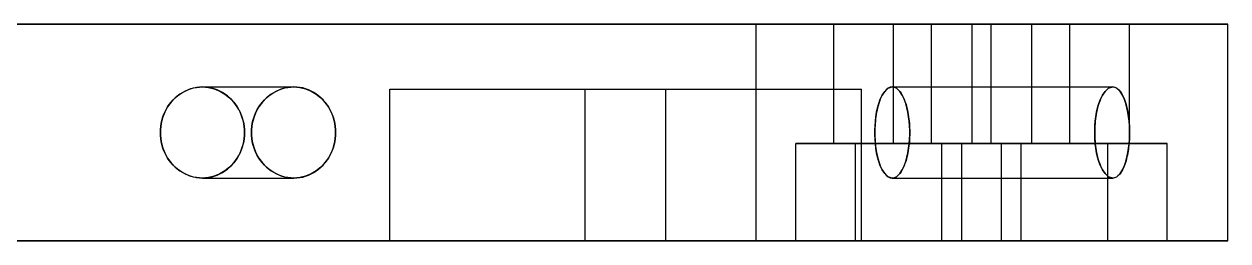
# Model space of a CAD drawing. Header units: millimetres. Extents: x 0 to 324, y -45 to 194.
# Drawn here: x 268.4 to 323.9, y 0 to 10 of the extents above; entities that cross this region are included whole.
import ezdxf

# ---------------------------------------------------------------- set-up
doc = ezdxf.new("R2010")
doc.units = ezdxf.units.MM
doc.layers.add('SIDE_HIDDEN', color=8, linetype='CONTINUOUS')
doc.layers.add('SIDE_VISIBLE', color=7, linetype='Continuous')

msp = doc.modelspace()

# ---------------------------------------------------------------- linework, layer by layer
at = {"layer": 'SIDE_HIDDEN'}
for points in [[(323.875, 10), (317.81, 10), (311.745, 10), (305.679, 10), (299.614, 10), (293.549, 10), (287.484, 10), (281.418, 10), (275.353, 10), (269.288, 10), (263.223, 10), (257.158, 10), (251.092, 10), (245.027, 10), (238.962, 10), (232.897, 10), (226.832, 10), (220.766, 10), (214.701, 10), (208.636, 10), (202.571, 10), (196.505, 10), (190.44, 10), (184.375, 10)], [(302.125, 10), (297.951, 10), (293.777, 10), (289.603, 10), (285.429, 10), (281.255, 10), (277.082, 10), (272.908, 10), (268.734, 10), (264.56, 10), (260.386, 10), (256.212, 10), (252.038, 10), (247.864, 10), (243.69, 10), (239.516, 10), (235.342, 10), (231.168, 10), (226.995, 10), (222.821, 10), (218.647, 10), (214.473, 10), (210.299, 10), (206.125, 10)], [(254.125, 10), (256.212, 10), (258.299, 10), (260.386, 10), (262.473, 10), (264.56, 10), (266.647, 10), (268.734, 10), (270.821, 10), (272.908, 10), (274.995, 10), (277.082, 10), (279.168, 10), (281.255, 10), (283.342, 10), (285.429, 10), (287.516, 10), (289.603, 10), (291.69, 10), (293.777, 10), (295.864, 10), (297.951, 10), (300.038, 10), (302.125, 10)], [(302.125, 0), (302.125, 10)], [(310.209, 10), (310.013, 10), (309.818, 10), (309.622, 10), (309.427, 10), (309.231, 10), (309.035, 10), (308.84, 10), (308.644, 10), (308.448, 10), (308.253, 10), (308.057, 10), (307.861, 10), (307.666, 10), (307.47, 10), (307.274, 10), (307.079, 10), (306.883, 10), (306.687, 10), (306.492, 10), (306.296, 10), (306.1, 10), (305.905, 10), (305.709, 10)], [(305.709, 10), (305.807, 10), (305.905, 10), (306.003, 10), (306.1, 10), (306.198, 10), (306.296, 10), (306.394, 10), (306.492, 10), (306.59, 10), (306.687, 10), (306.785, 10), (306.883, 10), (306.981, 10), (307.079, 10), (307.177, 10), (307.274, 10), (307.372, 10), (307.47, 10), (307.568, 10), (307.666, 10), (307.763, 10), (307.861, 10), (307.959, 10)], [(305.709, 4.5), (305.709, 10)], [(307.959, 10), (308.057, 10), (308.155, 10), (308.253, 10), (308.35, 10), (308.448, 10), (308.546, 10), (308.644, 10), (308.742, 10), (308.84, 10), (308.937, 10), (309.035, 10), (309.133, 10), (309.231, 10), (309.329, 10), (309.427, 10), (309.524, 10), (309.622, 10), (309.72, 10), (309.818, 10), (309.916, 10), (310.013, 10), (310.111, 10), (310.209, 10)], [(312.957, 10), (312.762, 10), (312.566, 10), (312.37, 10), (312.175, 10), (311.979, 10), (311.783, 10), (311.588, 10), (311.392, 10), (311.196, 10), (311.001, 10), (310.805, 10), (310.609, 10), (310.414, 10), (310.218, 10), (310.022, 10), (309.827, 10), (309.631, 10), (309.435, 10), (309.24, 10), (309.044, 10), (308.848, 10), (308.653, 10), (308.457, 10)], [(308.457, 10), (308.555, 10), (308.653, 10), (308.751, 10), (308.848, 10), (308.946, 10), (309.044, 10), (309.142, 10), (309.24, 10), (309.338, 10), (309.435, 10), (309.533, 10), (309.631, 10), (309.729, 10), (309.827, 10), (309.925, 10), (310.022, 10), (310.12, 10), (310.218, 10), (310.316, 10), (310.414, 10), (310.512, 10), (310.609, 10), (310.707, 10)], [(308.457, 4.5), (308.457, 10)], [(310.209, 4.5), (310.209, 10)], [(310.707, 10), (310.805, 10), (310.903, 10), (311.001, 10), (311.098, 10), (311.196, 10), (311.294, 10), (311.392, 10), (311.49, 10), (311.588, 10), (311.685, 10), (311.783, 10), (311.881, 10), (311.979, 10), (312.077, 10), (312.175, 10), (312.272, 10), (312.37, 10), (312.468, 10), (312.566, 10), (312.664, 10), (312.762, 10), (312.859, 10), (312.957, 10)], [(316.583, 10), (316.387, 10), (316.191, 10), (315.996, 10), (315.8, 10), (315.604, 10), (315.409, 10), (315.213, 10), (315.017, 10), (314.822, 10), (314.626, 10), (314.431, 10), (314.235, 10), (314.039, 10), (313.844, 10), (313.648, 10), (313.452, 10), (313.257, 10), (313.061, 10), (312.865, 10), (312.67, 10), (312.474, 10), (312.278, 10), (312.083, 10)], [(312.083, 10), (312.181, 10), (312.278, 10), (312.376, 10), (312.474, 10), (312.572, 10), (312.67, 10), (312.767, 10), (312.865, 10), (312.963, 10), (313.061, 10), (313.159, 10), (313.257, 10), (313.354, 10), (313.452, 10), (313.55, 10), (313.648, 10), (313.746, 10), (313.844, 10), (313.941, 10), (314.039, 10), (314.137, 10), (314.235, 10), (314.333, 10)], [(312.083, 4.5), (312.083, 10)], [(312.957, 4.5), (312.957, 10)], [(314.333, 10), (314.431, 10), (314.528, 10), (314.626, 10), (314.724, 10), (314.822, 10), (314.92, 10), (315.017, 10), (315.115, 10), (315.213, 10), (315.311, 10), (315.409, 10), (315.507, 10), (315.604, 10), (315.702, 10), (315.8, 10), (315.898, 10), (315.996, 10), (316.094, 10), (316.191, 10), (316.289, 10), (316.387, 10), (316.485, 10), (316.583, 10)], [(319.331, 10), (319.135, 10), (318.939, 10), (318.744, 10), (318.548, 10), (318.352, 10), (318.157, 10), (317.961, 10), (317.765, 10), (317.57, 10), (317.374, 10), (317.179, 10), (316.983, 10), (316.787, 10), (316.592, 10), (316.396, 10), (316.2, 10), (316.005, 10), (315.809, 10), (315.613, 10), (315.418, 10), (315.222, 10), (315.026, 10), (314.831, 10)], [(314.831, 10), (314.929, 10), (315.026, 10), (315.124, 10), (315.222, 10), (315.32, 10), (315.418, 10), (315.515, 10), (315.613, 10), (315.711, 10), (315.809, 10), (315.907, 10), (316.005, 10), (316.102, 10), (316.2, 10), (316.298, 10), (316.396, 10), (316.494, 10), (316.592, 10), (316.689, 10), (316.787, 10), (316.885, 10), (316.983, 10), (317.081, 10)], [(314.831, 4.5), (314.831, 10)], [(316.583, 4.5), (316.583, 10)], [(317.081, 10), (317.179, 10), (317.276, 10), (317.374, 10), (317.472, 10), (317.57, 10), (317.668, 10), (317.765, 10), (317.863, 10), (317.961, 10), (318.059, 10), (318.157, 10), (318.255, 10), (318.352, 10), (318.45, 10), (318.548, 10), (318.646, 10), (318.744, 10), (318.842, 10), (318.939, 10), (319.037, 10), (319.135, 10), (319.233, 10), (319.331, 10)], [(319.331, 4.5), (319.331, 10)], [(274.668, 5), (274.672, 5.138), (274.684, 5.275), (274.705, 5.412), (274.734, 5.547), (274.772, 5.679), (274.818, 5.81), (274.871, 5.937), (274.933, 6.06), (275.002, 6.179), (275.079, 6.294), (275.164, 6.403), (275.256, 6.506), (275.354, 6.603), (275.459, 6.692), (275.57, 6.774), (275.687, 6.848), (275.808, 6.913), (275.934, 6.969), (276.064, 7.016), (276.197, 7.052), (276.333, 7.079), (276.47, 7.095), (276.608, 7.1)], [(276.608, 7.1), (276.333, 7.079), (276.064, 7.016), (275.808, 6.913), (275.57, 6.774), (275.354, 6.603), (275.164, 6.403), (275.002, 6.179), (274.871, 5.937), (274.772, 5.679), (274.705, 5.412), (274.672, 5.138), (274.672, 4.862), (274.705, 4.588), (274.772, 4.321), (274.871, 4.063), (275.002, 3.821), (275.164, 3.597), (275.354, 3.397), (275.57, 3.226), (275.808, 3.087), (276.064, 2.984), (276.333, 2.921), (276.608, 2.9)], [(276.608, 7.1), (276.883, 7.079), (277.151, 7.016), (277.407, 6.913), (277.645, 6.774), (277.861, 6.603), (278.051, 6.403), (278.213, 6.179), (278.344, 5.937), (278.443, 5.679), (278.51, 5.412), (278.544, 5.138), (278.544, 4.862), (278.51, 4.588), (278.443, 4.321), (278.344, 4.063), (278.213, 3.821), (278.051, 3.597), (277.861, 3.397), (277.645, 3.226), (277.407, 3.087), (277.151, 2.984), (276.883, 2.921), (276.608, 2.9)], [(278.548, 5), (278.544, 5.138), (278.531, 5.275), (278.51, 5.412), (278.481, 5.547), (278.443, 5.679), (278.398, 5.81), (278.344, 5.937), (278.282, 6.06), (278.213, 6.179), (278.136, 6.294), (278.051, 6.403), (277.96, 6.506), (277.861, 6.603), (277.756, 6.692), (277.645, 6.774), (277.529, 6.848), (277.407, 6.913), (277.281, 6.969), (277.151, 7.016), (277.018, 7.052), (276.883, 7.079), (276.746, 7.095), (276.608, 7.1)], [(276.608, 7.1), (280.817, 7.1)], [(276.608, 7.1), (280.817, 7.1)], [(278.865, 5), (278.869, 5.138), (278.882, 5.276), (278.903, 5.413), (278.933, 5.548), (278.971, 5.681), (279.017, 5.811), (279.072, 5.938), (279.134, 6.062), (279.205, 6.181), (279.282, 6.295), (279.368, 6.404), (279.46, 6.507), (279.559, 6.603), (279.665, 6.693), (279.776, 6.775), (279.893, 6.848), (280.016, 6.913), (280.142, 6.969), (280.272, 7.016), (280.406, 7.052), (280.542, 7.079), (280.679, 7.095), (280.817, 7.1)], [(280.817, 7.1), (281.091, 7.079), (281.359, 7.016), (281.615, 6.913), (281.852, 6.774), (282.066, 6.602), (282.255, 6.402), (282.415, 6.178), (282.545, 5.935), (282.643, 5.678), (282.708, 5.411), (282.741, 5.138), (282.741, 4.862), (282.708, 4.589), (282.643, 4.322), (282.545, 4.065), (282.415, 3.822), (282.255, 3.598), (282.066, 3.398), (281.852, 3.226), (281.615, 3.087), (281.359, 2.984), (281.091, 2.921), (280.817, 2.9)], [(285.238, 7), (297.966, 7)], [(285.238, 7), (294.253, 7)], [(285.238, 0), (285.238, 7)], [(294.253, 0), (294.253, 7)], [(294.253, 7), (306.981, 7)], [(297.966, 7), (306.981, 7)], [(297.966, 0), (297.966, 7)], [(306.981, 0), (306.981, 7)], [(308.403, 7.1), (308.301, 7.083), (308.207, 7.037), (308.126, 6.972), (308.056, 6.895), (307.996, 6.81), (307.942, 6.721), (307.895, 6.628), (307.853, 6.532), (307.816, 6.435), (307.783, 6.336), (307.753, 6.237), (307.727, 6.136), (307.704, 6.034), (307.683, 5.932), (307.665, 5.83), (307.649, 5.727), (307.636, 5.624), (307.624, 5.52), (307.615, 5.416), (307.608, 5.312), (307.603, 5.208), (307.6, 5.104), (307.599, 5)], [(308.403, 2.9), (308.207, 2.963), (308.056, 3.105), (307.942, 3.279), (307.853, 3.468), (307.783, 3.663), (307.727, 3.864), (307.683, 4.068), (307.649, 4.273), (307.624, 4.48), (307.608, 4.688), (307.6, 4.896), (307.6, 5.104), (307.608, 5.312), (307.624, 5.52), (307.649, 5.727), (307.683, 5.932), (307.727, 6.136), (307.783, 6.336), (307.853, 6.532), (307.942, 6.721), (308.056, 6.895), (308.207, 7.037), (308.403, 7.1)], [(308.403, 7.1), (308.505, 7.083), (308.598, 7.037), (308.679, 6.972), (308.749, 6.895), (308.81, 6.81), (308.864, 6.721), (308.911, 6.628), (308.952, 6.532), (308.99, 6.435), (309.023, 6.336), (309.052, 6.237), (309.079, 6.136), (309.102, 6.034), (309.123, 5.932), (309.141, 5.83), (309.157, 5.727), (309.17, 5.624), (309.182, 5.52), (309.191, 5.416), (309.198, 5.312), (309.203, 5.208), (309.206, 5.104), (309.207, 5)], [(308.403, 2.9), (308.598, 2.963), (308.749, 3.105), (308.864, 3.279), (308.952, 3.468), (309.023, 3.663), (309.079, 3.864), (309.123, 4.068), (309.157, 4.273), (309.182, 4.48), (309.198, 4.688), (309.206, 4.896), (309.206, 5.104), (309.198, 5.312), (309.182, 5.52), (309.157, 5.727), (309.123, 5.932), (309.079, 6.136), (309.023, 6.336), (308.952, 6.532), (308.864, 6.721), (308.749, 6.895), (308.598, 7.037), (308.403, 7.1)], [(308.403, 7.1), (318.566, 7.1)], [(308.403, 7.1), (318.566, 7.1)], [(318.566, 2.9), (318.369, 2.963), (318.215, 3.104), (318.097, 3.276), (318.004, 3.464), (317.93, 3.659), (317.87, 3.86), (317.823, 4.064), (317.786, 4.27), (317.76, 4.478), (317.742, 4.686), (317.734, 4.895), (317.734, 5.105), (317.742, 5.314), (317.76, 5.522), (317.786, 5.73), (317.823, 5.936), (317.87, 6.14), (317.93, 6.341), (318.004, 6.536), (318.097, 6.724), (318.215, 6.896), (318.369, 7.037), (318.566, 7.1)], [(318.566, 7.1), (318.667, 7.083), (318.76, 7.037), (318.84, 6.971), (318.908, 6.893), (318.967, 6.808), (319.018, 6.718), (319.063, 6.624), (319.103, 6.529), (319.138, 6.431), (319.169, 6.332), (319.197, 6.232), (319.222, 6.132), (319.244, 6.03), (319.263, 5.929), (319.28, 5.826), (319.294, 5.724), (319.307, 5.621), (319.317, 5.518), (319.325, 5.414), (319.332, 5.311), (319.336, 5.207), (319.339, 5.104), (319.34, 5)], [(276.608, 2.9), (276.47, 2.905), (276.333, 2.921), (276.197, 2.948), (276.064, 2.984), (275.934, 3.031), (275.808, 3.087), (275.687, 3.152), (275.57, 3.226), (275.459, 3.308), (275.354, 3.397), (275.256, 3.494), (275.164, 3.597), (275.079, 3.706), (275.002, 3.821), (274.933, 3.94), (274.871, 4.063), (274.818, 4.19), (274.772, 4.321), (274.734, 4.453), (274.705, 4.588), (274.684, 4.725), (274.672, 4.862), (274.668, 5)], [(276.608, 2.9), (276.746, 2.905), (276.883, 2.921), (277.018, 2.948), (277.151, 2.984), (277.281, 3.031), (277.407, 3.087), (277.529, 3.152), (277.645, 3.226), (277.756, 3.308), (277.861, 3.397), (277.96, 3.494), (278.051, 3.597), (278.136, 3.706), (278.213, 3.821), (278.282, 3.94), (278.344, 4.063), (278.398, 4.19), (278.443, 4.321), (278.481, 4.453), (278.51, 4.588), (278.531, 4.725), (278.544, 4.862), (278.548, 5)], [(280.817, 2.9), (280.679, 2.905), (280.542, 2.921), (280.406, 2.948), (280.272, 2.984), (280.142, 3.031), (280.016, 3.087), (279.893, 3.152), (279.776, 3.225), (279.665, 3.307), (279.559, 3.397), (279.46, 3.493), (279.368, 3.596), (279.282, 3.705), (279.205, 3.819), (279.134, 3.938), (279.072, 4.062), (279.017, 4.189), (278.971, 4.319), (278.933, 4.452), (278.903, 4.587), (278.882, 4.724), (278.869, 4.862), (278.865, 5)], [(307.599, 5), (307.6, 4.896), (307.603, 4.792), (307.608, 4.688), (307.615, 4.584), (307.624, 4.48), (307.636, 4.376), (307.649, 4.273), (307.665, 4.17), (307.683, 4.068), (307.704, 3.966), (307.727, 3.864), (307.753, 3.763), (307.783, 3.663), (307.816, 3.565), (307.853, 3.468), (307.895, 3.372), (307.942, 3.279), (307.996, 3.19), (308.056, 3.105), (308.126, 3.028), (308.207, 2.963), (308.301, 2.917), (308.403, 2.9)], [(309.207, 5), (309.206, 4.896), (309.203, 4.792), (309.198, 4.688), (309.191, 4.584), (309.182, 4.48), (309.17, 4.376), (309.157, 4.273), (309.141, 4.17), (309.123, 4.068), (309.102, 3.966), (309.079, 3.864), (309.052, 3.763), (309.023, 3.663), (308.99, 3.565), (308.952, 3.468), (308.911, 3.372), (308.864, 3.279), (308.81, 3.19), (308.749, 3.105), (308.679, 3.028), (308.598, 2.963), (308.505, 2.917), (308.403, 2.9)], [(319.34, 5), (319.34, 4.993), (319.34, 4.986), (319.34, 4.979), (319.34, 4.972), (319.34, 4.965), (319.34, 4.959), (319.34, 4.952), (319.34, 4.945), (319.34, 4.938), (319.34, 4.931), (319.34, 4.924), (319.339, 4.917), (319.339, 4.91), (319.339, 4.903), (319.339, 4.896), (319.339, 4.89), (319.339, 4.883), (319.339, 4.876), (319.339, 4.869), (319.338, 4.862), (319.338, 4.855), (319.338, 4.848), (319.338, 4.841)], [(310.688, 4.5), (310.396, 4.5), (310.103, 4.5), (309.81, 4.5), (309.518, 4.5), (309.225, 4.5), (308.933, 4.5), (308.64, 4.5), (308.348, 4.5), (308.055, 4.5), (307.763, 4.5), (307.47, 4.5), (307.177, 4.5), (306.885, 4.5), (306.592, 4.5), (306.3, 4.5), (306.007, 4.5), (305.715, 4.5), (305.422, 4.5), (305.129, 4.5), (304.837, 4.5), (304.544, 4.5), (304.252, 4.5), (303.959, 4.5)], [(303.959, 4.5), (304.292, 4.5), (304.624, 4.5), (304.956, 4.5), (305.289, 4.5), (305.621, 4.5), (305.953, 4.5), (306.286, 4.5), (306.618, 4.5), (306.95, 4.5), (307.283, 4.5), (307.615, 4.5), (307.948, 4.5), (308.28, 4.5), (308.612, 4.5), (308.945, 4.5), (309.277, 4.5), (309.609, 4.5), (309.942, 4.5), (310.274, 4.5), (310.607, 4.5), (310.939, 4.5), (311.271, 4.5), (311.604, 4.5)], [(303.959, 0), (303.959, 4.5)], [(310.209, 4.5), (310.013, 4.5), (309.818, 4.5), (309.622, 4.5), (309.427, 4.5), (309.231, 4.5), (309.035, 4.5), (308.84, 4.5), (308.644, 4.5), (308.448, 4.5), (308.253, 4.5), (308.057, 4.5), (307.861, 4.5), (307.666, 4.5), (307.47, 4.5), (307.274, 4.5), (307.079, 4.5), (306.883, 4.5), (306.687, 4.5), (306.492, 4.5), (306.296, 4.5), (306.1, 4.5), (305.905, 4.5), (305.709, 4.5)], [(305.709, 4.5), (305.807, 4.5), (305.905, 4.5), (306.003, 4.5), (306.1, 4.5), (306.198, 4.5), (306.296, 4.5), (306.394, 4.5), (306.492, 4.5), (306.59, 4.5), (306.687, 4.5), (306.785, 4.5), (306.883, 4.5), (306.981, 4.5), (307.079, 4.5), (307.177, 4.5), (307.274, 4.5), (307.372, 4.5), (307.47, 4.5), (307.568, 4.5), (307.666, 4.5), (307.763, 4.5), (307.861, 4.5), (307.959, 4.5)], [(313.436, 4.5), (313.144, 4.5), (312.851, 4.5), (312.559, 4.5), (312.266, 4.5), (311.973, 4.5), (311.681, 4.5), (311.388, 4.5), (311.096, 4.5), (310.803, 4.5), (310.511, 4.5), (310.218, 4.5), (309.925, 4.5), (309.633, 4.5), (309.34, 4.5), (309.048, 4.5), (308.755, 4.5), (308.463, 4.5), (308.17, 4.5), (307.877, 4.5), (307.585, 4.5), (307.292, 4.5), (307, 4.5), (306.707, 4.5)], [(306.707, 4.5), (307.04, 4.5), (307.372, 4.5), (307.704, 4.5), (308.037, 4.5), (308.369, 4.5), (308.701, 4.5), (309.034, 4.5), (309.366, 4.5), (309.698, 4.5), (310.031, 4.5), (310.363, 4.5), (310.696, 4.5), (311.028, 4.5), (311.36, 4.5), (311.693, 4.5), (312.025, 4.5), (312.357, 4.5), (312.69, 4.5), (313.022, 4.5), (313.355, 4.5), (313.687, 4.5), (314.019, 4.5), (314.352, 4.5)], [(306.707, 0), (306.707, 4.5)], [(307.959, 4.5), (308.057, 4.5), (308.155, 4.5), (308.253, 4.5), (308.35, 4.5), (308.448, 4.5), (308.546, 4.5), (308.644, 4.5), (308.742, 4.5), (308.84, 4.5), (308.937, 4.5), (309.035, 4.5), (309.133, 4.5), (309.231, 4.5), (309.329, 4.5), (309.427, 4.5), (309.524, 4.5), (309.622, 4.5), (309.72, 4.5), (309.818, 4.5), (309.916, 4.5), (310.013, 4.5), (310.111, 4.5), (310.209, 4.5)], [(312.957, 4.5), (312.762, 4.5), (312.566, 4.5), (312.37, 4.5), (312.175, 4.5), (311.979, 4.5), (311.783, 4.5), (311.588, 4.5), (311.392, 4.5), (311.196, 4.5), (311.001, 4.5), (310.805, 4.5), (310.609, 4.5), (310.414, 4.5), (310.218, 4.5), (310.022, 4.5), (309.827, 4.5), (309.631, 4.5), (309.435, 4.5), (309.24, 4.5), (309.044, 4.5), (308.848, 4.5), (308.653, 4.5), (308.457, 4.5)], [(308.457, 4.5), (308.555, 4.5), (308.653, 4.5), (308.751, 4.5), (308.848, 4.5), (308.946, 4.5), (309.044, 4.5), (309.142, 4.5), (309.24, 4.5), (309.338, 4.5), (309.435, 4.5), (309.533, 4.5), (309.631, 4.5), (309.729, 4.5), (309.827, 4.5), (309.925, 4.5), (310.022, 4.5), (310.12, 4.5), (310.218, 4.5), (310.316, 4.5), (310.414, 4.5), (310.512, 4.5), (310.609, 4.5), (310.707, 4.5)], [(310.688, 0), (310.688, 4.5)], [(318.333, 4.5), (318, 4.5), (317.668, 4.5), (317.336, 4.5), (317.003, 4.5), (316.671, 4.5), (316.338, 4.5), (316.006, 4.5), (315.674, 4.5), (315.341, 4.5), (315.009, 4.5), (314.677, 4.5), (314.344, 4.5), (314.012, 4.5), (313.68, 4.5), (313.347, 4.5), (313.015, 4.5), (312.682, 4.5), (312.35, 4.5), (312.018, 4.5), (311.685, 4.5), (311.353, 4.5), (311.021, 4.5), (310.688, 4.5)], [(310.707, 4.5), (310.805, 4.5), (310.903, 4.5), (311.001, 4.5), (311.098, 4.5), (311.196, 4.5), (311.294, 4.5), (311.392, 4.5), (311.49, 4.5), (311.588, 4.5), (311.685, 4.5), (311.783, 4.5), (311.881, 4.5), (311.979, 4.5), (312.077, 4.5), (312.175, 4.5), (312.272, 4.5), (312.37, 4.5), (312.468, 4.5), (312.566, 4.5), (312.664, 4.5), (312.762, 4.5), (312.859, 4.5), (312.957, 4.5)], [(311.604, 4.5), (311.896, 4.5), (312.189, 4.5), (312.481, 4.5), (312.774, 4.5), (313.066, 4.5), (313.359, 4.5), (313.652, 4.5), (313.944, 4.5), (314.237, 4.5), (314.529, 4.5), (314.822, 4.5), (315.114, 4.5), (315.407, 4.5), (315.7, 4.5), (315.992, 4.5), (316.285, 4.5), (316.577, 4.5), (316.87, 4.5), (317.162, 4.5), (317.455, 4.5), (317.748, 4.5), (318.04, 4.5), (318.333, 4.5)], [(311.604, 0), (311.604, 4.5)], [(316.583, 4.5), (316.387, 4.5), (316.191, 4.5), (315.996, 4.5), (315.8, 4.5), (315.604, 4.5), (315.409, 4.5), (315.213, 4.5), (315.017, 4.5), (314.822, 4.5), (314.626, 4.5), (314.431, 4.5), (314.235, 4.5), (314.039, 4.5), (313.844, 4.5), (313.648, 4.5), (313.452, 4.5), (313.257, 4.5), (313.061, 4.5), (312.865, 4.5), (312.67, 4.5), (312.474, 4.5), (312.278, 4.5), (312.083, 4.5)], [(312.083, 4.5), (312.181, 4.5), (312.278, 4.5), (312.376, 4.5), (312.474, 4.5), (312.572, 4.5), (312.67, 4.5), (312.767, 4.5), (312.865, 4.5), (312.963, 4.5), (313.061, 4.5), (313.159, 4.5), (313.257, 4.5), (313.354, 4.5), (313.452, 4.5), (313.55, 4.5), (313.648, 4.5), (313.746, 4.5), (313.844, 4.5), (313.941, 4.5), (314.039, 4.5), (314.137, 4.5), (314.235, 4.5), (314.333, 4.5)], [(313.436, 0), (313.436, 4.5)], [(321.081, 4.5), (320.748, 4.5), (320.416, 4.5), (320.084, 4.5), (319.751, 4.5), (319.419, 4.5), (319.086, 4.5), (318.754, 4.5), (318.422, 4.5), (318.089, 4.5), (317.757, 4.5), (317.425, 4.5), (317.092, 4.5), (316.76, 4.5), (316.428, 4.5), (316.095, 4.5), (315.763, 4.5), (315.43, 4.5), (315.098, 4.5), (314.766, 4.5), (314.433, 4.5), (314.101, 4.5), (313.769, 4.5), (313.436, 4.5)], [(314.333, 4.5), (314.431, 4.5), (314.528, 4.5), (314.626, 4.5), (314.724, 4.5), (314.822, 4.5), (314.92, 4.5), (315.017, 4.5), (315.115, 4.5), (315.213, 4.5), (315.311, 4.5), (315.409, 4.5), (315.507, 4.5), (315.604, 4.5), (315.702, 4.5), (315.8, 4.5), (315.898, 4.5), (315.996, 4.5), (316.094, 4.5), (316.191, 4.5), (316.289, 4.5), (316.387, 4.5), (316.485, 4.5), (316.583, 4.5)], [(314.352, 4.5), (314.644, 4.5), (314.937, 4.5), (315.229, 4.5), (315.522, 4.5), (315.814, 4.5), (316.107, 4.5), (316.4, 4.5), (316.692, 4.5), (316.985, 4.5), (317.277, 4.5), (317.57, 4.5), (317.862, 4.5), (318.155, 4.5), (318.448, 4.5), (318.74, 4.5), (319.033, 4.5), (319.325, 4.5), (319.618, 4.5), (319.91, 4.5), (320.203, 4.5), (320.496, 4.5), (320.788, 4.5), (321.081, 4.5)], [(314.352, 0), (314.352, 4.5)], [(319.331, 4.5), (319.135, 4.5), (318.939, 4.5), (318.744, 4.5), (318.548, 4.5), (318.352, 4.5), (318.157, 4.5), (317.961, 4.5), (317.765, 4.5), (317.57, 4.5), (317.374, 4.5), (317.179, 4.5), (316.983, 4.5), (316.787, 4.5), (316.592, 4.5), (316.396, 4.5), (316.2, 4.5), (316.005, 4.5), (315.809, 4.5), (315.613, 4.5), (315.418, 4.5), (315.222, 4.5), (315.026, 4.5), (314.831, 4.5)], [(314.831, 4.5), (314.929, 4.5), (315.026, 4.5), (315.124, 4.5), (315.222, 4.5), (315.32, 4.5), (315.418, 4.5), (315.515, 4.5), (315.613, 4.5), (315.711, 4.5), (315.809, 4.5), (315.907, 4.5), (316.005, 4.5), (316.102, 4.5), (316.2, 4.5), (316.298, 4.5), (316.396, 4.5), (316.494, 4.5), (316.592, 4.5), (316.689, 4.5), (316.787, 4.5), (316.885, 4.5), (316.983, 4.5), (317.081, 4.5)], [(317.081, 4.5), (317.179, 4.5), (317.276, 4.5), (317.374, 4.5), (317.472, 4.5), (317.57, 4.5), (317.668, 4.5), (317.765, 4.5), (317.863, 4.5), (317.961, 4.5), (318.059, 4.5), (318.157, 4.5), (318.255, 4.5), (318.352, 4.5), (318.45, 4.5), (318.548, 4.5), (318.646, 4.5), (318.744, 4.5), (318.842, 4.5), (318.939, 4.5), (319.037, 4.5), (319.135, 4.5), (319.233, 4.5), (319.331, 4.5)], [(318.333, 0), (318.333, 4.5)], [(319.331, 4.669), (319.325, 4.58), (319.318, 4.491), (319.309, 4.402), (319.299, 4.314), (319.287, 4.225), (319.274, 4.137), (319.259, 4.049), (319.242, 3.961), (319.223, 3.874), (319.202, 3.787), (319.179, 3.701), (319.153, 3.615), (319.125, 3.531), (319.093, 3.447), (319.059, 3.365), (319.02, 3.285), (318.976, 3.207), (318.927, 3.132), (318.871, 3.063), (318.808, 3), (318.735, 2.948), (318.654, 2.913), (318.566, 2.9)], [(321.081, 0), (321.081, 4.5)], [(276.608, 2.9), (280.817, 2.9)], [(276.608, 2.9), (280.817, 2.9)], [(308.403, 2.9), (318.566, 2.9)], [(308.403, 2.9), (318.566, 2.9)], [(323.875, 0), (317.81, 0), (311.745, 0), (305.679, 0), (299.614, 0), (293.549, 0), (287.484, 0), (281.418, 0), (275.353, 0), (269.288, 0), (263.223, 0), (257.158, 0), (251.092, 0), (245.027, 0), (238.962, 0), (232.897, 0), (226.832, 0), (220.766, 0), (214.701, 0), (208.636, 0), (202.571, 0), (196.505, 0), (190.44, 0), (184.375, 0)], [(302.125, 0), (297.951, 0), (293.777, 0), (289.603, 0), (285.429, 0), (281.255, 0), (277.082, 0), (272.908, 0), (268.734, 0), (264.56, 0), (260.386, 0), (256.212, 0), (252.038, 0), (247.864, 0), (243.69, 0), (239.516, 0), (235.342, 0), (231.168, 0), (226.995, 0), (222.821, 0), (218.647, 0), (214.473, 0), (210.299, 0), (206.125, 0)], [(254.125, 0), (256.212, 0), (258.299, 0), (260.386, 0), (262.473, 0), (264.56, 0), (266.647, 0), (268.734, 0), (270.821, 0), (272.908, 0), (274.995, 0), (277.082, 0), (279.168, 0), (281.255, 0), (283.342, 0), (285.429, 0), (287.516, 0), (289.603, 0), (291.69, 0), (293.777, 0), (295.864, 0), (297.951, 0), (300.038, 0), (302.125, 0)], [(294.253, 0), (285.238, 0)], [(285.238, 0), (297.966, 0)], [(294.253, 0), (306.981, 0)], [(306.981, 0), (297.966, 0)], [(310.688, 0), (310.396, 0), (310.103, 0), (309.81, 0), (309.518, 0), (309.225, 0), (308.933, 0), (308.64, 0), (308.348, 0), (308.055, 0), (307.763, 0), (307.47, 0), (307.177, 0), (306.885, 0), (306.592, 0), (306.3, 0), (306.007, 0), (305.715, 0), (305.422, 0), (305.129, 0), (304.837, 0), (304.544, 0), (304.252, 0), (303.959, 0)], [(303.959, 0), (304.292, 0), (304.624, 0), (304.956, 0), (305.289, 0), (305.621, 0), (305.953, 0), (306.286, 0), (306.618, 0), (306.95, 0), (307.283, 0), (307.615, 0), (307.948, 0), (308.28, 0), (308.612, 0), (308.945, 0), (309.277, 0), (309.609, 0), (309.942, 0), (310.274, 0), (310.607, 0), (310.939, 0), (311.271, 0), (311.604, 0)], [(313.436, 0), (313.144, 0), (312.851, 0), (312.559, 0), (312.266, 0), (311.973, 0), (311.681, 0), (311.388, 0), (311.096, 0), (310.803, 0), (310.511, 0), (310.218, 0), (309.925, 0), (309.633, 0), (309.34, 0), (309.048, 0), (308.755, 0), (308.463, 0), (308.17, 0), (307.877, 0), (307.585, 0), (307.292, 0), (307, 0), (306.707, 0)], [(306.707, 0), (307.04, 0), (307.372, 0), (307.704, 0), (308.037, 0), (308.369, 0), (308.701, 0), (309.034, 0), (309.366, 0), (309.698, 0), (310.031, 0), (310.363, 0), (310.696, 0), (311.028, 0), (311.36, 0), (311.693, 0), (312.025, 0), (312.357, 0), (312.69, 0), (313.022, 0), (313.355, 0), (313.687, 0), (314.019, 0), (314.352, 0)], [(318.333, 0), (318, 0), (317.668, 0), (317.336, 0), (317.003, 0), (316.671, 0), (316.338, 0), (316.006, 0), (315.674, 0), (315.341, 0), (315.009, 0), (314.677, 0), (314.344, 0), (314.012, 0), (313.68, 0), (313.347, 0), (313.015, 0), (312.682, 0), (312.35, 0), (312.018, 0), (311.685, 0), (311.353, 0), (311.021, 0), (310.688, 0)], [(311.604, 0), (311.896, 0), (312.189, 0), (312.481, 0), (312.774, 0), (313.066, 0), (313.359, 0), (313.652, 0), (313.944, 0), (314.237, 0), (314.529, 0), (314.822, 0), (315.114, 0), (315.407, 0), (315.7, 0), (315.992, 0), (316.285, 0), (316.577, 0), (316.87, 0), (317.162, 0), (317.455, 0), (317.748, 0), (318.04, 0), (318.333, 0)], [(321.081, 0), (320.748, 0), (320.416, 0), (320.084, 0), (319.751, 0), (319.419, 0), (319.086, 0), (318.754, 0), (318.422, 0), (318.089, 0), (317.757, 0), (317.425, 0), (317.092, 0), (316.76, 0), (316.428, 0), (316.095, 0), (315.763, 0), (315.43, 0), (315.098, 0), (314.766, 0), (314.433, 0), (314.101, 0), (313.769, 0), (313.436, 0)], [(314.352, 0), (314.644, 0), (314.937, 0), (315.229, 0), (315.522, 0), (315.814, 0), (316.107, 0), (316.4, 0), (316.692, 0), (316.985, 0), (317.277, 0), (317.57, 0), (317.862, 0), (318.155, 0), (318.448, 0), (318.74, 0), (319.033, 0), (319.325, 0), (319.618, 0), (319.91, 0), (320.203, 0), (320.496, 0), (320.788, 0), (321.081, 0)]]:
    msp.add_lwpolyline(points, dxfattribs=at)
at = {"layer": 'SIDE_VISIBLE'}
for points in [[(254.125, 10), (257.158, 10), (260.19, 10), (263.223, 10), (266.255, 10), (269.288, 10), (272.321, 10), (275.353, 10), (278.386, 10), (281.418, 10), (284.451, 10), (287.484, 10), (290.516, 10), (293.549, 10), (296.582, 10), (299.614, 10), (302.647, 10), (305.679, 10), (308.712, 10), (311.745, 10), (314.777, 10), (317.81, 10), (320.842, 10), (323.875, 10)], [(323.875, 0), (323.875, 10)], [(280.817, 7.1), (280.542, 7.079), (280.272, 7.016), (280.016, 6.913), (279.776, 6.775), (279.559, 6.603), (279.368, 6.404), (279.205, 6.181), (279.072, 5.938), (278.971, 5.681), (278.903, 5.413), (278.869, 5.138), (278.869, 4.862), (278.903, 4.587), (278.971, 4.319), (279.072, 4.062), (279.205, 3.819), (279.368, 3.596), (279.559, 3.397), (279.776, 3.225), (280.016, 3.087), (280.272, 2.984), (280.542, 2.921), (280.817, 2.9)], [(282.745, 5), (282.741, 5.138), (282.729, 5.275), (282.708, 5.411), (282.679, 5.545), (282.643, 5.678), (282.598, 5.808), (282.545, 5.935), (282.484, 6.059), (282.415, 6.178), (282.339, 6.293), (282.255, 6.402), (282.164, 6.505), (282.066, 6.602), (281.962, 6.692), (281.852, 6.774), (281.736, 6.848), (281.615, 6.913), (281.489, 6.97), (281.359, 7.016), (281.227, 7.053), (281.091, 7.079), (280.955, 7.095), (280.817, 7.1)], [(318.566, 7.1), (318.463, 7.083), (318.369, 7.037), (318.287, 6.973), (318.215, 6.896), (318.152, 6.813), (318.097, 6.724), (318.048, 6.631), (318.004, 6.536), (317.965, 6.439), (317.93, 6.341), (317.898, 6.241), (317.87, 6.14), (317.845, 6.038), (317.823, 5.936), (317.803, 5.833), (317.786, 5.73), (317.772, 5.626), (317.76, 5.522), (317.75, 5.418), (317.742, 5.314), (317.737, 5.209), (317.734, 5.105), (317.733, 5)], [(318.566, 2.9), (318.76, 2.963), (318.908, 3.107), (319.018, 3.282), (319.103, 3.471), (319.169, 3.668), (319.222, 3.868), (319.263, 4.071), (319.294, 4.276), (319.317, 4.482), (319.332, 4.689), (319.339, 4.896), (319.339, 5.104), (319.332, 5.311), (319.317, 5.518), (319.294, 5.724), (319.263, 5.929), (319.222, 6.132), (319.169, 6.332), (319.103, 6.529), (319.018, 6.718), (318.908, 6.893), (318.76, 7.037), (318.566, 7.1)], [(280.817, 2.9), (280.955, 2.905), (281.091, 2.921), (281.227, 2.947), (281.359, 2.984), (281.489, 3.03), (281.615, 3.087), (281.736, 3.152), (281.852, 3.226), (281.962, 3.308), (282.066, 3.398), (282.164, 3.495), (282.255, 3.598), (282.339, 3.707), (282.415, 3.822), (282.484, 3.941), (282.545, 4.065), (282.598, 4.192), (282.643, 4.322), (282.679, 4.455), (282.708, 4.589), (282.729, 4.725), (282.741, 4.862), (282.745, 5)], [(317.733, 5), (317.734, 4.895), (317.737, 4.791), (317.742, 4.686), (317.75, 4.582), (317.76, 4.478), (317.772, 4.374), (317.786, 4.27), (317.803, 4.167), (317.823, 4.064), (317.845, 3.962), (317.87, 3.86), (317.898, 3.759), (317.93, 3.659), (317.965, 3.561), (318.004, 3.464), (318.048, 3.369), (318.097, 3.276), (318.152, 3.187), (318.215, 3.104), (318.287, 3.027), (318.369, 2.963), (318.463, 2.917), (318.566, 2.9)], [(319.338, 4.841), (319.338, 4.834), (319.337, 4.826), (319.337, 4.819), (319.337, 4.811), (319.337, 4.804), (319.337, 4.796), (319.336, 4.789), (319.336, 4.781), (319.336, 4.774), (319.335, 4.766), (319.335, 4.759), (319.335, 4.751), (319.334, 4.744), (319.334, 4.736), (319.334, 4.729), (319.333, 4.722), (319.333, 4.714), (319.333, 4.707), (319.332, 4.699), (319.332, 4.692), (319.332, 4.684), (319.331, 4.677), (319.331, 4.669)], [(254.125, 0), (257.158, 0), (260.19, 0), (263.223, 0), (266.255, 0), (269.288, 0), (272.321, 0), (275.353, 0), (278.386, 0), (281.418, 0), (284.451, 0), (287.484, 0), (290.516, 0), (293.549, 0), (296.582, 0), (299.614, 0), (302.647, 0), (305.679, 0), (308.712, 0), (311.745, 0), (314.777, 0), (317.81, 0), (320.842, 0), (323.875, 0)]]:
    msp.add_lwpolyline(points, dxfattribs=at)

doc.saveas('drawing.dxf')
